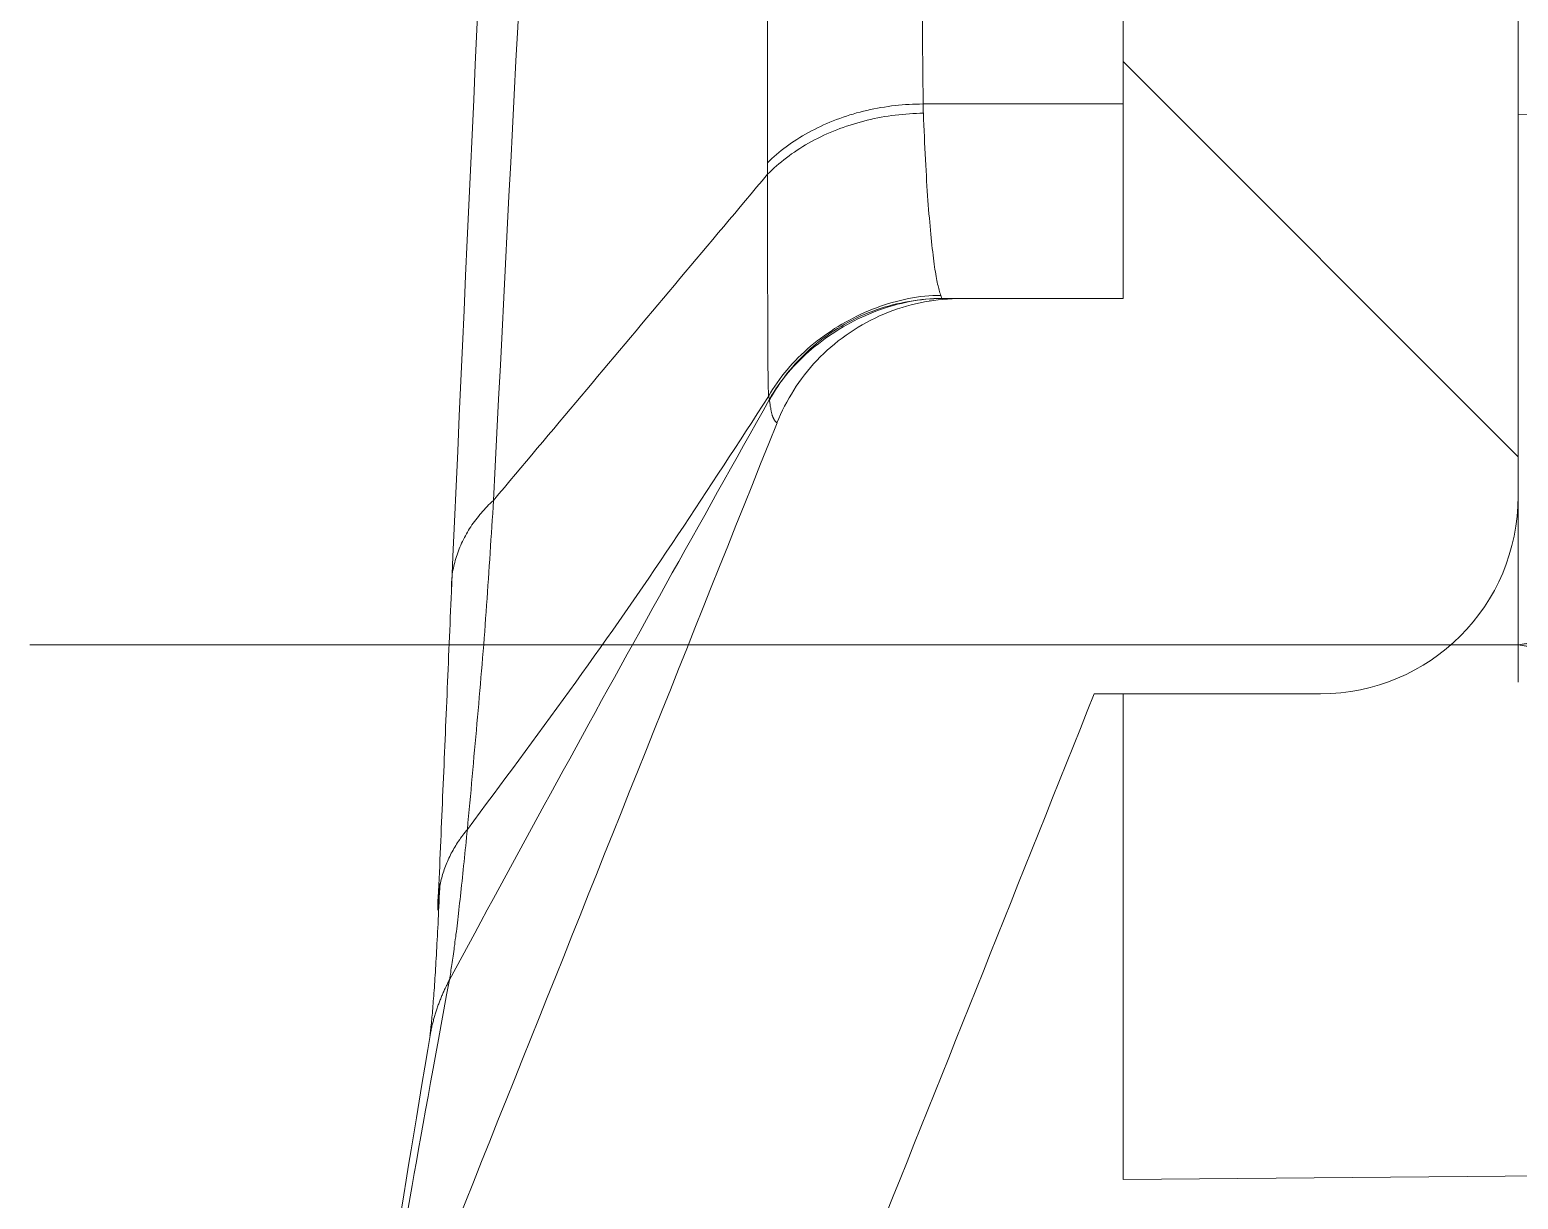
# Model space of a CAD drawing. Header units: inches. Extents: x 0 to 40, y 35.9 to 64.1.
# Drawn here: x 11.9593 to 12.441, y 48.6481 to 49.0265 of the extents above; entities that cross this region are included whole.
import ezdxf

# ---------------------------------------------------------------- set-up
doc = ezdxf.new("R2010")
doc.units = ezdxf.units.IN
doc.header["$MEASUREMENT"] = 0
doc.layers.add('2', color=7, linetype='Continuous')

# ---------------------------------------------------------------- blocks, each defined once
blk = doc.blocks.new('block 897')
at = {"layer": '2', "color": 7, "lineweight": 18, "true_color": 0xffffff}
blk.add_lwpolyline([(12.31312, 48.65446), (12.84487, 48.65911)], dxfattribs=at)
blk = doc.blocks.new('block 898')
at = {"layer": '2', "color": 7, "lineweight": 18, "true_color": 0xffffff}
blk.add_lwpolyline([(12.84487, 48.99567), (12.441, 48.99918)], dxfattribs=at)
blk = doc.blocks.new('block 936')
at = {"layer": '2', "color": 7, "lineweight": 18, "true_color": 0xffffff}
blk.add_lwpolyline([(12.30378, 48.81163), (12.37706, 48.81163)], dxfattribs=at)
blk = doc.blocks.new('block 937')
at = {"layer": '2', "color": 7, "lineweight": 18, "true_color": 0xffffff}
blk.add_lwpolyline([(12.441, 48.87557), (12.441, 49.53413)], dxfattribs=at)
blk = doc.blocks.new('block 939')
at = {"layer": '2', "color": 7, "lineweight": 18, "true_color": 0xffffff}
blk.add_lwpolyline([(12.31312, 49.53413), (12.31312, 48.93951)], dxfattribs=at)
blk = doc.blocks.new('block 940')
at = {"layer": '2', "color": 7, "lineweight": 18, "true_color": 0xffffff}
blk.add_lwpolyline([(12.26078, 48.93951), (12.31312, 48.93951)], dxfattribs=at)
blk = doc.blocks.new('block 965')
at = {"layer": '2', "color": 7, "lineweight": 18, "true_color": 0xffffff}
blk.add_lwpolyline([(12.31312, 48.81163), (12.31312, 48.65446)], dxfattribs=at)
blk = doc.blocks.new('block 974')
at = {"layer": '2', "color": 7, "lineweight": 18, "true_color": 0xffffff}
blk.add_lwpolyline([(12.2484, 49.00252), (12.31312, 49.00252)], dxfattribs=at)
blk = doc.blocks.new('block 980')
at = {"layer": '2', "color": 7, "lineweight": 18, "true_color": 0xffffff}
blk.add_lwpolyline([(12.20112, 48.89927), (12.20105, 48.89934)], dxfattribs=at)
blk = doc.blocks.new('block 1126')
at = {"layer": '2', "color": 7, "lineweight": 18, "true_color": 0xffffff}
blk.add_open_spline([(12.37706, 48.81163), (12.41237, 48.81163), (12.441, 48.84026), (12.441, 48.87557)], degree=3, dxfattribs=at)
blk = doc.blocks.new('block 1438')
at = {"layer": '2', "color": 7, "lineweight": 18, "true_color": 0xffffff}
blk.add_lwpolyline([(12.19162, 48.53123), (12.19386, 48.53685), (12.19612, 48.54246), (12.19836, 48.54804), (12.2006, 48.55366), (12.20284, 48.55928), (12.20508, 48.56489), (12.20733, 48.57047), (12.20957, 48.57609), (12.21181, 48.5817), (12.21405, 48.58732), (12.21631, 48.59293), (12.21855, 48.59852), (12.22079, 48.60413), (12.22303, 48.60975), (12.22527, 48.61536), (12.22752, 48.62098), (12.22976, 48.62656), (12.232, 48.63217), (12.23424, 48.63779), (12.2365, 48.6434), (12.23874, 48.64902), (12.24098, 48.6546), (12.24321, 48.66022), (12.24545, 48.66583), (12.24771, 48.67145), (12.24995, 48.67706), (12.25219, 48.68264), (12.25443, 48.68826), (12.25669, 48.69388), (12.25892, 48.69949), (12.26116, 48.70507), (12.2634, 48.71069), (12.26564, 48.7163), (12.2679, 48.72192), (12.27014, 48.7275), (12.27238, 48.73311), (12.27462, 48.73873), (12.27687, 48.74435), (12.27911, 48.74996), (12.28135, 48.75554), (12.28359, 48.76116), (12.28585, 48.76677), (12.28809, 48.77239), (12.29033, 48.778), (12.29257, 48.78359), (12.29482, 48.7892), (12.29706, 48.79482), (12.2993, 48.80043), (12.30154, 48.80605), (12.30378, 48.81163)], dxfattribs=at)
blk = doc.blocks.new('block 1439')
at = {"layer": '2', "color": 7, "lineweight": 18, "true_color": 0xffffff}
blk.add_lwpolyline([(12.26078, 48.93951), (12.25927, 48.93951), (12.25777, 48.93948), (12.25627, 48.93937), (12.25479, 48.93927), (12.25331, 48.93913), (12.25183, 48.93892), (12.25036, 48.93872), (12.2489, 48.93848), (12.24744, 48.93817), (12.24597, 48.93786), (12.24452, 48.93751), (12.24308, 48.9371), (12.24161, 48.93669), (12.24011, 48.9362), (12.23863, 48.93565), (12.23717, 48.9351), (12.2357, 48.93452), (12.23429, 48.9339), (12.23288, 48.93324), (12.23147, 48.93255), (12.23009, 48.93183), (12.22873, 48.93107), (12.22738, 48.93028), (12.22606, 48.92945), (12.22475, 48.92859), (12.22346, 48.92769), (12.22218, 48.92676), (12.22094, 48.92583), (12.21972, 48.92483), (12.21853, 48.92384), (12.21738, 48.9228), (12.21624, 48.92173), (12.21512, 48.92063), (12.21403, 48.91953), (12.21298, 48.91839), (12.21195, 48.91719), (12.21095, 48.91602), (12.20999, 48.91481), (12.20909, 48.9136), (12.20821, 48.9124), (12.20737, 48.91116), (12.20654, 48.90992), (12.20577, 48.90864), (12.20501, 48.90737), (12.20429, 48.90606), (12.20358, 48.90475), (12.20292, 48.90341), (12.20229, 48.90206), (12.20168, 48.90068), (12.2011, 48.89927)], dxfattribs=at)
blk = doc.blocks.new('block 1440')
at = {"layer": '2', "color": 7, "lineweight": 18, "true_color": 0xffffff}
blk.add_lwpolyline([(12.06834, 48.56727), (12.07099, 48.57392), (12.07365, 48.58057), (12.0763, 48.58722), (12.07895, 48.59383), (12.08162, 48.60048), (12.08428, 48.60713), (12.08693, 48.61374), (12.08958, 48.62039), (12.09223, 48.62704), (12.09489, 48.63369), (12.09756, 48.6403), (12.10021, 48.64695), (12.10286, 48.6536), (12.10551, 48.66025), (12.10817, 48.66687), (12.11082, 48.67351), (12.11347, 48.68016), (12.11614, 48.68681), (12.1188, 48.69343), (12.12145, 48.70008), (12.1241, 48.70673), (12.12675, 48.71337), (12.12941, 48.71999), (12.13208, 48.72664), (12.13473, 48.73329), (12.13738, 48.7399), (12.14003, 48.74655), (12.14269, 48.7532), (12.14534, 48.75985), (12.14799, 48.76646), (12.15066, 48.77311), (12.15332, 48.77976), (12.15597, 48.78641), (12.15862, 48.79303), (12.16127, 48.79967), (12.16393, 48.80632), (12.1666, 48.81297), (12.16925, 48.81959), (12.1719, 48.82624), (12.17455, 48.83288), (12.17721, 48.83953), (12.17986, 48.84615), (12.18251, 48.8528), (12.18518, 48.85945), (12.18783, 48.86606), (12.19049, 48.87271), (12.19314, 48.87936), (12.19579, 48.88601), (12.19845, 48.89266), (12.20112, 48.89927)], dxfattribs=at)
blk = doc.blocks.new('block 1450')
at = {"layer": '2', "color": 7, "lineweight": 18, "true_color": 0xffffff}
blk.add_open_spline([(12.08905, 48.70238), (12.08905, 48.70238), (12.08808, 48.69656), (12.08808, 48.69656), (12.08808, 48.69656), (12.08713, 48.69084), (12.08713, 48.69084), (12.08713, 48.69084), (12.0862, 48.68526), (12.0862, 48.68526), (12.0862, 48.68526), (12.08529, 48.67978), (12.08529, 48.67978), (12.08529, 48.67978), (12.08441, 48.67444), (12.08441, 48.67444), (12.08441, 48.67444), (12.08355, 48.66921), (12.08355, 48.66921), (12.08355, 48.66921), (12.08271, 48.66411), (12.08271, 48.66411), (12.08271, 48.66411), (12.0819, 48.65911), (12.0819, 48.65911), (12.0819, 48.65911), (12.08109, 48.65426), (12.08109, 48.65426), (12.08109, 48.65426), (12.08031, 48.6495), (12.08031, 48.6495), (12.08031, 48.6495), (12.07956, 48.64489), (12.07956, 48.64489), (12.07956, 48.64489), (12.07881, 48.64037), (12.07881, 48.64037), (12.07881, 48.64037), (12.07809, 48.63596), (12.07809, 48.63596), (12.07809, 48.63596), (12.07739, 48.63169), (12.07739, 48.63169), (12.07739, 48.63169), (12.0767, 48.62752), (12.0767, 48.62752), (12.0767, 48.62752), (12.07602, 48.62346), (12.07602, 48.62346), (12.07602, 48.62346), (12.07539, 48.61953), (12.07539, 48.61953), (12.07539, 48.61953), (12.07475, 48.61571), (12.07475, 48.61571), (12.07475, 48.61571), (12.07415, 48.61199), (12.07415, 48.61199), (12.07415, 48.61199), (12.07354, 48.6084), (12.07354, 48.6084), (12.07354, 48.6084), (12.07298, 48.60489), (12.07298, 48.60489), (12.07298, 48.60489), (12.07242, 48.60151), (12.07242, 48.60151), (12.07242, 48.60151), (12.07189, 48.59824), (12.07189, 48.59824), (12.07189, 48.59824), (12.07137, 48.5951), (12.07137, 48.5951), (12.07137, 48.5951), (12.07087, 48.59211), (12.07087, 48.59211), (12.07087, 48.59211), (12.07039, 48.58921), (12.07039, 48.58921), (12.07039, 48.58921), (12.06994, 48.58646), (12.06994, 48.58646), (12.06994, 48.58646), (12.06951, 48.5838), (12.06951, 48.5838), (12.06951, 48.5838), (12.0691, 48.58129), (12.0691, 48.58129), (12.0691, 48.58129), (12.06869, 48.57888), (12.06869, 48.57888), (12.06869, 48.57888), (12.06832, 48.57657), (12.06832, 48.57657), (12.06832, 48.57657), (12.06796, 48.5744), (12.06796, 48.5744), (12.06796, 48.5744), (12.06762, 48.57237), (12.06762, 48.57237), (12.06762, 48.57237), (12.06731, 48.5704), (12.06731, 48.5704), (12.06731, 48.5704), (12.067, 48.56861), (12.067, 48.56861), (12.067, 48.56861), (12.06672, 48.56689), (12.06672, 48.56689), (12.06672, 48.56689), (12.06646, 48.56534), (12.06646, 48.56534), (12.06646, 48.56534), (12.06622, 48.56386), (12.06622, 48.56386), (12.06622, 48.56386), (12.066, 48.56251), (12.066, 48.56251), (12.066, 48.56251), (12.06579, 48.56131), (12.06579, 48.56131), (12.06579, 48.56131), (12.06562, 48.56017), (12.06562, 48.56017), (12.06562, 48.56017), (12.06545, 48.55921), (12.06545, 48.55921), (12.06545, 48.55921), (12.06531, 48.55831), (12.06531, 48.55831), (12.06531, 48.55831), (12.06519, 48.55755), (12.06519, 48.55755), (12.06519, 48.55755), (12.06509, 48.55693), (12.06509, 48.55693), (12.06509, 48.55693), (12.065, 48.55642), (12.065, 48.55642), (12.065, 48.55642), (12.06493, 48.556), (12.06493, 48.556), (12.06493, 48.556), (12.0649, 48.55573), (12.0649, 48.55573), (12.06486, 48.55552), (12.06486, 48.55549), (12.06486, 48.55549)], degree=3, knots=[0, 0, 0, 0, 1, 1, 1, 2, 2, 2, 3, 3, 3, 4, 4, 4, 5, 5, 5, 6, 6, 6, 7, 7, 7, 8, 8, 8, 9, 9, 9, 10, 10, 10, 11, 11, 11, 12, 12, 12, 13, 13, 13, 14, 14, 14, 15, 15, 15, 16, 16, 16, 17, 17, 17, 18, 18, 18, 19, 19, 19, 20, 20, 20, 21, 21, 21, 22, 22, 22, 23, 23, 23, 24, 24, 24, 25, 25, 25, 26, 26, 26, 27, 27, 27, 28, 28, 28, 29, 29, 29, 30, 30, 30, 31, 31, 31, 32, 32, 32, 33, 33, 33, 34, 34, 34, 35, 35, 35, 36, 36, 36, 37, 37, 37, 38, 38, 38, 39, 39, 39, 40, 40, 40, 41, 41, 41, 42, 42, 42, 43, 43, 43, 44, 44, 44, 45, 45, 45, 46, 46, 46, 47, 47, 47, 48, 48, 48, 49, 49, 49, 49], dxfattribs=at)
blk = doc.blocks.new('block 1451')
at = {"layer": '2', "color": 7, "lineweight": 18, "true_color": 0xffffff}
blk.add_open_spline([(12.25076, 48.93879), (12.25059, 48.93896), (12.25057, 48.93896), (12.25057, 48.93896)], degree=3, dxfattribs=at)
blk = doc.blocks.new('block 1457')
at = {"layer": '2', "color": 7, "lineweight": 18, "true_color": 0xffffff}
blk.add_open_spline([(12.25269, 48.93951), (12.25283, 48.93951), (12.25288, 48.93951), (12.25288, 48.93951), (12.253, 48.93951), (12.25305, 48.93951), (12.25305, 48.93951), (12.25319, 48.93951), (12.25322, 48.93951), (12.25322, 48.93951), (12.25336, 48.93951), (12.25341, 48.93951), (12.25341, 48.93951), (12.25353, 48.93951), (12.25358, 48.93951), (12.25358, 48.93951), (12.25372, 48.93951), (12.25376, 48.93951), (12.25376, 48.93951), (12.25389, 48.93951), (12.25393, 48.93951), (12.25393, 48.93951), (12.25407, 48.93951), (12.25412, 48.93951), (12.25412, 48.93951), (12.25424, 48.93951), (12.25429, 48.93951), (12.25429, 48.93951), (12.25443, 48.93951), (12.25446, 48.93951), (12.25446, 48.93951), (12.2546, 48.93951), (12.25465, 48.93951), (12.25465, 48.93951), (12.25477, 48.93951), (12.25482, 48.93951), (12.25482, 48.93951)], degree=3, knots=[0, 0, 0, 0, 1, 1, 1, 2, 2, 2, 3, 3, 3, 4, 4, 4, 5, 5, 5, 6, 6, 6, 7, 7, 7, 8, 8, 8, 9, 9, 9, 10, 10, 10, 11, 11, 11, 12, 12, 12, 12], dxfattribs=at)
blk = doc.blocks.new('block 1458')
at = {"layer": '2', "color": 7, "lineweight": 18, "true_color": 0xffffff}
blk.add_lwpolyline([(12.09203, 48.75024), (12.09196, 48.74872), (12.09189, 48.74721), (12.09182, 48.74569), (12.09175, 48.74424), (12.09168, 48.7428), (12.09161, 48.74135), (12.09154, 48.73997), (12.09148, 48.73856), (12.09141, 48.73721), (12.09134, 48.73587), (12.09129, 48.73456), (12.09122, 48.73329), (12.09115, 48.73201), (12.09108, 48.73077), (12.09101, 48.72953), (12.09094, 48.72833), (12.09087, 48.72715), (12.0908, 48.72602), (12.09073, 48.72488), (12.09068, 48.72378), (12.09061, 48.72268), (12.09055, 48.72161), (12.09048, 48.72057), (12.09041, 48.71954), (12.09036, 48.71854), (12.09029, 48.71758), (12.09022, 48.71661), (12.09015, 48.71568), (12.09008, 48.71479), (12.09003, 48.71389), (12.08996, 48.71303), (12.08989, 48.7122), (12.08984, 48.71138), (12.08977, 48.71058), (12.0897, 48.70983), (12.08963, 48.70907), (12.08958, 48.70834), (12.08951, 48.70766), (12.08944, 48.70697), (12.08939, 48.70631), (12.08932, 48.70566), (12.08927, 48.70507), (12.0892, 48.70449), (12.08913, 48.7039), (12.08908, 48.70335), (12.08901, 48.70283), (12.08896, 48.70235), (12.08889, 48.70187), (12.08884, 48.70142), (12.08877, 48.70097)], dxfattribs=at)
blk = doc.blocks.new('block 1467')
at = {"layer": '2', "color": 7, "lineweight": 18, "true_color": 0xffffff}
blk.add_lwpolyline([(12.24849, 48.99952), (12.24857, 48.99759), (12.24864, 48.9957), (12.24873, 48.99381), (12.24881, 48.99191), (12.2489, 48.99005), (12.24899, 48.98819), (12.24907, 48.98636), (12.24917, 48.98454), (12.24926, 48.98275), (12.24935, 48.98099), (12.24945, 48.9793), (12.24955, 48.97761), (12.24966, 48.97596), (12.24976, 48.97437), (12.24986, 48.97282), (12.24997, 48.97131), (12.25007, 48.96983), (12.25019, 48.96838), (12.25031, 48.96697), (12.25042, 48.96559), (12.25054, 48.96425), (12.25066, 48.96294), (12.25078, 48.96166), (12.2509, 48.96039), (12.251, 48.95918), (12.25114, 48.95801), (12.25124, 48.95687), (12.25138, 48.95574), (12.2515, 48.95467), (12.25162, 48.9536), (12.25174, 48.9526), (12.25186, 48.95164), (12.25198, 48.95071), (12.2521, 48.94981), (12.25222, 48.94895), (12.25236, 48.94816), (12.25248, 48.9474), (12.2526, 48.94668), (12.25272, 48.94602), (12.25286, 48.94537), (12.25298, 48.94482), (12.2531, 48.94423), (12.25324, 48.94371), (12.25336, 48.94323), (12.25348, 48.94275), (12.25362, 48.9423), (12.25374, 48.94185), (12.25386, 48.94144), (12.254, 48.94099), (12.25412, 48.94058)], dxfattribs=at)
blk = doc.blocks.new('block 1475')
at = {"layer": '2', "color": 7, "lineweight": 18, "true_color": 0xffffff}
blk.add_open_spline([(12.25412, 48.94058), (12.25417, 48.94041), (12.25417, 48.94041), (12.25417, 48.94041), (12.25424, 48.94023), (12.25424, 48.94023), (12.25424, 48.94023), (12.25429, 48.94006), (12.25431, 48.94006), (12.25431, 48.94006), (12.25436, 48.93989), (12.25436, 48.93986), (12.25436, 48.93986), (12.25441, 48.93972), (12.25443, 48.93968), (12.25443, 48.93968)], degree=3, knots=[0, 0, 0, 0, 1, 1, 1, 2, 2, 2, 3, 3, 3, 4, 4, 4, 5, 5, 5, 5], dxfattribs=at)
blk = doc.blocks.new('block 1478')
at = {"layer": '2', "color": 7, "lineweight": 18, "true_color": 0xffffff}
blk.add_lwpolyline([(12.24487, 49.4211), (12.24494, 49.4148), (12.24499, 49.40835), (12.24506, 49.40188), (12.24513, 49.3953), (12.24518, 49.38861), (12.24525, 49.38186), (12.24532, 49.37504), (12.24539, 49.36811), (12.24545, 49.36112), (12.24551, 49.35402), (12.24557, 49.34686), (12.24564, 49.33962), (12.24571, 49.33229), (12.24578, 49.32488), (12.24585, 49.31737), (12.24592, 49.30979), (12.24599, 49.30214), (12.24606, 49.29439), (12.24613, 49.28657), (12.24619, 49.27865), (12.24626, 49.27065), (12.24633, 49.26256), (12.2464, 49.25439), (12.24647, 49.24616), (12.24654, 49.23782), (12.24661, 49.22942), (12.24668, 49.22091), (12.24675, 49.21233), (12.24683, 49.20368), (12.2469, 49.19493), (12.24697, 49.18608), (12.24704, 49.17719), (12.24711, 49.1682), (12.24719, 49.1591), (12.24726, 49.14994), (12.24733, 49.1407), (12.24742, 49.13137), (12.24749, 49.12196), (12.24756, 49.11245), (12.24764, 49.10288), (12.24771, 49.09323), (12.24778, 49.08348), (12.24787, 49.07363), (12.24793, 49.06374), (12.24802, 49.05375), (12.24809, 49.04366), (12.24818, 49.03349), (12.24824, 49.02326), (12.24833, 49.01293), (12.2484, 49.00252)], dxfattribs=at)
blk = doc.blocks.new('block 1479')
at = {"layer": '2', "color": 7, "lineweight": 18, "true_color": 0xffffff}
blk.add_lwpolyline([(12.10092, 48.76774), (12.10078, 48.76643), (12.10064, 48.76512), (12.1005, 48.76378), (12.10036, 48.76247), (12.10024, 48.76116), (12.10011, 48.75985), (12.09997, 48.75857), (12.09983, 48.75727), (12.09969, 48.75599), (12.09957, 48.75472), (12.09943, 48.75348), (12.0993, 48.7522), (12.09918, 48.75099), (12.09904, 48.74975), (12.09892, 48.74855), (12.09878, 48.74734), (12.09866, 48.74617), (12.09854, 48.74503), (12.0984, 48.7439), (12.09828, 48.74276), (12.09816, 48.74169), (12.09804, 48.74059), (12.09792, 48.73956), (12.0978, 48.73852), (12.09768, 48.73752), (12.09757, 48.73656), (12.09745, 48.73563), (12.09735, 48.7347), (12.09723, 48.7338), (12.09713, 48.73294), (12.097, 48.73212), (12.0969, 48.73129), (12.0968, 48.7305), (12.09669, 48.7297), (12.09659, 48.72895), (12.09649, 48.72822), (12.09638, 48.7275), (12.09628, 48.72678), (12.0962, 48.72609), (12.09609, 48.72543), (12.09599, 48.72474), (12.0959, 48.72409), (12.0958, 48.72343), (12.0957, 48.72281), (12.09561, 48.72216), (12.09551, 48.72154), (12.09542, 48.72092), (12.09532, 48.7203), (12.09523, 48.71968), (12.09513, 48.71909)], dxfattribs=at)
blk = doc.blocks.new('block 1483')
at = {"layer": '2', "color": 7, "lineweight": 18, "true_color": 0xffffff}
blk.add_lwpolyline([(12.19807, 48.97975), (12.19877, 48.98044), (12.19948, 48.98113), (12.20022, 48.98182), (12.20098, 48.98247), (12.20175, 48.98316), (12.20253, 48.98381), (12.20334, 48.98443), (12.20416, 48.98509), (12.20501, 48.98571), (12.20585, 48.98633), (12.20673, 48.98695), (12.20763, 48.98754), (12.20852, 48.98812), (12.20944, 48.98871), (12.21038, 48.98926), (12.21133, 48.98981), (12.2123, 48.99036), (12.21326, 48.99088), (12.21426, 48.99136), (12.21526, 48.99188), (12.21627, 48.99236), (12.21729, 48.99281), (12.21832, 48.99329), (12.21937, 48.9937), (12.22043, 48.99415), (12.22149, 48.99456), (12.22258, 48.99494), (12.22366, 48.99532), (12.22475, 48.99567), (12.22585, 48.99601), (12.22695, 48.99635), (12.22807, 48.99666), (12.22919, 48.99697), (12.23031, 48.99725), (12.23143, 48.99753), (12.23257, 48.99777), (12.23371, 48.99801), (12.23484, 48.99822), (12.23598, 48.99842), (12.23712, 48.99859), (12.23825, 48.99877), (12.23941, 48.9989), (12.24054, 48.99904), (12.24168, 48.99915), (12.24282, 48.99925), (12.24396, 48.99932), (12.24509, 48.99939), (12.24623, 48.99946), (12.24735, 48.99949), (12.24849, 48.99952)], dxfattribs=at)
blk = doc.blocks.new('block 1484')
at = {"layer": '2', "color": 7, "lineweight": 18, "true_color": 0xffffff}
blk.add_open_spline([(12.2484, 49.00252), (12.2484, 49.00238), (12.24842, 49.00235), (12.24842, 49.00235), (12.24842, 49.00221), (12.24842, 49.00214), (12.24842, 49.00214), (12.24842, 49.00204), (12.24842, 49.00197), (12.24842, 49.00197), (12.24842, 49.00183), (12.24842, 49.0018), (12.24842, 49.0018), (12.24842, 49.00166), (12.24843, 49.00159), (12.24843, 49.00159), (12.24843, 49.00149), (12.24843, 49.00142), (12.24843, 49.00142), (12.24843, 49.00132), (12.24843, 49.00125), (12.24843, 49.00125), (12.24843, 49.00111), (12.24843, 49.00107), (12.24843, 49.00107), (12.24845, 49.00094), (12.24845, 49.0009), (12.24845, 49.0009), (12.24845, 49.00076), (12.24845, 49.0007), (12.24845, 49.0007), (12.24845, 49.00059), (12.24845, 49.00052), (12.24845, 49.00052), (12.24845, 49.00042), (12.24845, 49.00035), (12.24845, 49.00035), (12.24847, 49.00021), (12.24847, 49.00018), (12.24847, 49.00018), (12.24847, 49.00004), (12.24847, 49.00001), (12.24847, 49.00001), (12.24847, 48.99987), (12.24847, 48.9998), (12.24847, 48.9998), (12.24847, 48.9997), (12.24849, 48.99963), (12.24849, 48.99963)], degree=3, knots=[0, 0, 0, 0, 1, 1, 1, 2, 2, 2, 3, 3, 3, 4, 4, 4, 5, 5, 5, 6, 6, 6, 7, 7, 7, 8, 8, 8, 9, 9, 9, 10, 10, 10, 11, 11, 11, 12, 12, 12, 13, 13, 13, 14, 14, 14, 15, 15, 15, 16, 16, 16, 16], dxfattribs=at)
blk = doc.blocks.new('block 1490')
at = {"layer": '2', "color": 7, "lineweight": 18, "true_color": 0xffffff}
blk.add_lwpolyline([(12.19836, 48.90788), (12.19834, 48.90847), (12.19833, 48.90909), (12.19833, 48.90971), (12.19831, 48.91033), (12.19829, 48.91099), (12.19827, 48.91164), (12.19826, 48.91236), (12.19826, 48.91309), (12.19824, 48.91388), (12.19822, 48.91471), (12.19822, 48.9156), (12.1982, 48.91653), (12.1982, 48.9175), (12.19819, 48.91853), (12.19819, 48.9196), (12.19817, 48.9207), (12.19817, 48.92187), (12.19815, 48.92304), (12.19815, 48.92428), (12.19814, 48.92556), (12.19814, 48.92687), (12.19814, 48.92821), (12.19812, 48.92955), (12.19812, 48.93097), (12.19812, 48.93241), (12.19812, 48.9339), (12.1981, 48.93538), (12.1981, 48.93696), (12.1981, 48.93855), (12.1981, 48.94013), (12.19808, 48.94182), (12.19808, 48.94351), (12.19808, 48.94526), (12.19808, 48.94702), (12.19808, 48.94888), (12.19808, 48.95074), (12.19808, 48.95264), (12.19808, 48.9546), (12.19807, 48.95656), (12.19807, 48.95856), (12.19807, 48.96059), (12.19807, 48.96266), (12.19807, 48.96476), (12.19807, 48.96686), (12.19807, 48.969), (12.19807, 48.97114), (12.19807, 48.97327), (12.19807, 48.97541), (12.19807, 48.97758), (12.19807, 48.97975)], dxfattribs=at)
blk = doc.blocks.new('block 1491')
at = {"layer": '2', "color": 7, "lineweight": 18, "true_color": 0xffffff}
blk.add_open_spline([(12.19872, 48.90699), (12.19865, 48.90716), (12.19865, 48.90716), (12.19865, 48.90716), (12.19858, 48.90733), (12.19858, 48.90733), (12.19858, 48.90733), (12.19851, 48.90751), (12.1985, 48.90754), (12.1985, 48.90754), (12.19845, 48.90768), (12.19843, 48.90771), (12.19843, 48.90771), (12.19838, 48.90788), (12.19836, 48.90788), (12.19836, 48.90788)], degree=3, knots=[0, 0, 0, 0, 1, 1, 1, 2, 2, 2, 3, 3, 3, 4, 4, 4, 5, 5, 5, 5], dxfattribs=at)
blk = doc.blocks.new('block 1492')
at = {"layer": '2', "color": 7, "lineweight": 18, "true_color": 0xffffff}
blk.add_open_spline([(12.19867, 48.90671), (12.1987, 48.90689), (12.1987, 48.90689), (12.1987, 48.90689)], degree=3, dxfattribs=at)
blk = doc.blocks.new('block 1494')
at = {"layer": '2', "color": 7, "lineweight": 18, "true_color": 0xffffff}
blk.add_lwpolyline([(12.10936, 48.87419), (12.10924, 48.87209), (12.1091, 48.86999), (12.10896, 48.86785), (12.10882, 48.86575), (12.10868, 48.86362), (12.10855, 48.86151), (12.10841, 48.85938), (12.10827, 48.85728), (12.10813, 48.85514), (12.10799, 48.85304), (12.10786, 48.8509), (12.10772, 48.8488), (12.10756, 48.84667), (12.10743, 48.84456), (12.10727, 48.84243), (12.10713, 48.84029), (12.10698, 48.83819), (12.10682, 48.83605), (12.10667, 48.83395), (12.10651, 48.83182), (12.10634, 48.82968), (12.10619, 48.82755), (12.10601, 48.82544), (12.10584, 48.82331), (12.10567, 48.82117), (12.1055, 48.81904), (12.10532, 48.81693), (12.10514, 48.8148), (12.10496, 48.81266), (12.10477, 48.81053), (12.10458, 48.80839), (12.10439, 48.80625), (12.10421, 48.80412), (12.10402, 48.80198), (12.10383, 48.79985), (12.10364, 48.79771), (12.10345, 48.79557), (12.10324, 48.79344), (12.10305, 48.7913), (12.10286, 48.78917), (12.10267, 48.78703), (12.10247, 48.78486), (12.10228, 48.78272), (12.10209, 48.78059), (12.10188, 48.77845), (12.10169, 48.77632), (12.1015, 48.77418), (12.10129, 48.77201), (12.1011, 48.76987), (12.10092, 48.76774)], dxfattribs=at)
blk = doc.blocks.new('block 1497')
at = {"layer": '2', "color": 7, "lineweight": 18, "true_color": 0xffffff}
blk.add_lwpolyline([(12.25453, 48.93951), (12.25321, 48.93951), (12.25188, 48.93948), (12.25054, 48.93941), (12.24921, 48.9393), (12.24787, 48.93917), (12.24652, 48.93903), (12.24518, 48.93882), (12.24383, 48.93861), (12.24249, 48.93837), (12.24115, 48.9381), (12.23982, 48.93782), (12.23848, 48.93748), (12.23715, 48.93713), (12.23583, 48.93672), (12.2345, 48.93631), (12.23319, 48.93586), (12.23188, 48.93538), (12.23059, 48.93489), (12.22931, 48.93434), (12.22804, 48.93379), (12.22678, 48.93317), (12.22552, 48.93259), (12.22428, 48.93193), (12.22306, 48.93124), (12.22187, 48.93055), (12.22068, 48.92983), (12.21951, 48.92907), (12.21836, 48.92831), (12.21722, 48.92752), (12.2161, 48.92669), (12.21502, 48.92587), (12.21393, 48.92501), (12.21288, 48.92411), (12.21185, 48.92322), (12.21085, 48.92229), (12.20987, 48.92135), (12.2089, 48.92039), (12.20795, 48.91939), (12.20704, 48.91843), (12.20616, 48.91739), (12.20528, 48.91639), (12.20446, 48.91536), (12.20363, 48.91429), (12.20286, 48.91326), (12.20208, 48.91219), (12.20136, 48.91109), (12.20063, 48.91002), (12.19996, 48.90892), (12.19929, 48.90782), (12.19867, 48.90671)], dxfattribs=at)
blk = doc.blocks.new('block 1507')
at = {"layer": '2', "color": 7, "lineweight": 18, "true_color": 0xffffff}
blk.add_lwpolyline([(12.10936, 48.87419), (12.11113, 48.87633), (12.1129, 48.87843), (12.11468, 48.88053), (12.11645, 48.88267), (12.11823, 48.88477), (12.12, 48.88687), (12.12178, 48.88897), (12.12355, 48.89111), (12.12532, 48.89321), (12.1271, 48.89531), (12.12887, 48.89741), (12.13065, 48.89955), (12.13242, 48.90165), (12.13419, 48.90375), (12.13597, 48.90589), (12.13774, 48.90799), (12.13952, 48.91009), (12.14129, 48.91219), (12.14307, 48.91433), (12.14484, 48.91643), (12.14661, 48.91853), (12.14839, 48.92063), (12.15016, 48.92277), (12.15194, 48.92487), (12.15371, 48.92697), (12.15549, 48.92911), (12.15726, 48.93121), (12.15903, 48.93331), (12.16081, 48.93541), (12.16258, 48.93755), (12.16436, 48.93965), (12.16613, 48.94175), (12.1679, 48.94385), (12.16968, 48.94599), (12.17145, 48.94809), (12.17323, 48.95019), (12.175, 48.95233), (12.17678, 48.95443), (12.17855, 48.95653), (12.18032, 48.95863), (12.1821, 48.96077), (12.18387, 48.96287), (12.18565, 48.96497), (12.18742, 48.96707), (12.1892, 48.96921), (12.19097, 48.97131), (12.19274, 48.97341), (12.19452, 48.97555), (12.19629, 48.97765), (12.19807, 48.97975)], dxfattribs=at)
blk = doc.blocks.new('block 1515')
at = {"layer": '2', "color": 7, "lineweight": 18, "true_color": 0xffffff}
blk.add_open_spline([(12.20093, 48.89944), (12.20077, 48.89962), (12.20074, 48.89965), (12.20074, 48.89965), (12.2006, 48.89979), (12.20056, 48.89986), (12.20056, 48.89986), (12.20044, 48.9), (12.20039, 48.90006), (12.20039, 48.90006), (12.20031, 48.9002), (12.20025, 48.90027), (12.20025, 48.90027), (12.20017, 48.90041), (12.20012, 48.90051), (12.20012, 48.90051), (12.20006, 48.90058), (12.20001, 48.90068), (12.20001, 48.90068), (12.19996, 48.90079), (12.19991, 48.90089), (12.19991, 48.90089), (12.19986, 48.90099), (12.19981, 48.90113), (12.19981, 48.90113), (12.19975, 48.90127), (12.1997, 48.90141), (12.1997, 48.90141), (12.19965, 48.90158), (12.19958, 48.90172), (12.19958, 48.90172), (12.19958, 48.90172), (12.19953, 48.90189), (12.19953, 48.90189), (12.19953, 48.90189), (12.19948, 48.9021), (12.19948, 48.9021), (12.19948, 48.9021), (12.19943, 48.9023), (12.19943, 48.9023), (12.19943, 48.9023), (12.19938, 48.90251), (12.19938, 48.90251), (12.19938, 48.90251), (12.19932, 48.90275), (12.19932, 48.90275), (12.19932, 48.90275), (12.19927, 48.90299), (12.19927, 48.90299), (12.19927, 48.90299), (12.19922, 48.90327), (12.19922, 48.90327), (12.19922, 48.90327), (12.19917, 48.90354), (12.19917, 48.90354), (12.19917, 48.90354), (12.19912, 48.90382), (12.19912, 48.90382), (12.19912, 48.90382), (12.19907, 48.90413), (12.19907, 48.90413), (12.19907, 48.90413), (12.19901, 48.90444), (12.19901, 48.90444), (12.19901, 48.90444), (12.19896, 48.90475), (12.19896, 48.90475), (12.19896, 48.90475), (12.19891, 48.90506), (12.19891, 48.90506), (12.19891, 48.90506), (12.19886, 48.90537), (12.19886, 48.90537), (12.19886, 48.90537), (12.19881, 48.90571), (12.19881, 48.90571), (12.19881, 48.90571), (12.19876, 48.90602), (12.19876, 48.90602), (12.19876, 48.90602), (12.1987, 48.90637), (12.1987, 48.90637), (12.1987, 48.90637), (12.19867, 48.90671), (12.19867, 48.90671)], degree=3, knots=[0, 0, 0, 0, 1, 1, 1, 2, 2, 2, 3, 3, 3, 4, 4, 4, 5, 5, 5, 6, 6, 6, 7, 7, 7, 8, 8, 8, 9, 9, 9, 10, 10, 10, 11, 11, 11, 12, 12, 12, 13, 13, 13, 14, 14, 14, 15, 15, 15, 16, 16, 16, 17, 17, 17, 18, 18, 18, 19, 19, 19, 20, 20, 20, 21, 21, 21, 22, 22, 22, 23, 23, 23, 24, 24, 24, 25, 25, 25, 26, 26, 26, 27, 27, 27, 28, 28, 28, 28], dxfattribs=at)
blk = doc.blocks.new('block 1516')
at = {"layer": '2', "color": 7, "lineweight": 18, "true_color": 0xffffff}
blk.add_lwpolyline([(12.09511, 48.71909), (12.09421, 48.71424), (12.09332, 48.70938), (12.09244, 48.70459), (12.09156, 48.6998), (12.09068, 48.69508), (12.08984, 48.69043), (12.089, 48.68581), (12.08817, 48.68134), (12.08738, 48.67693), (12.0866, 48.67262), (12.08584, 48.66842), (12.0851, 48.66432), (12.0844, 48.66032), (12.08371, 48.65639), (12.08302, 48.65257), (12.08236, 48.64881), (12.08173, 48.6452), (12.08111, 48.64161), (12.08049, 48.63813), (12.0799, 48.63476), (12.07931, 48.63142), (12.07875, 48.62821), (12.07821, 48.62504), (12.07768, 48.62198), (12.07714, 48.61898), (12.07664, 48.61605), (12.07616, 48.61323), (12.07568, 48.61047), (12.07521, 48.60778), (12.07477, 48.6052), (12.07434, 48.60268), (12.07392, 48.60024), (12.07353, 48.59789), (12.07313, 48.59562), (12.07275, 48.59345), (12.07241, 48.59135), (12.07206, 48.58935), (12.07174, 48.58746), (12.07143, 48.58563), (12.07115, 48.58394), (12.07087, 48.58232), (12.07062, 48.58081), (12.07037, 48.57939), (12.07015, 48.57812), (12.06996, 48.57691), (12.06977, 48.57581), (12.0696, 48.57481), (12.06944, 48.57392), (12.06931, 48.57309), (12.06919, 48.57233)], dxfattribs=at)
blk = doc.blocks.new('block 1520')
at = {"layer": '2', "color": 7, "lineweight": 18, "true_color": 0xffffff}
blk.add_lwpolyline([(12.09575, 48.8447), (12.09625, 48.85607), (12.09676, 48.86744), (12.09726, 48.87881), (12.09778, 48.89018), (12.09828, 48.90155), (12.0988, 48.91291), (12.09931, 48.92428), (12.09983, 48.93565), (12.10033, 48.94702), (12.10085, 48.95839), (12.10138, 48.96976), (12.1019, 48.98113), (12.10241, 48.9925), (12.10295, 49.00387), (12.10346, 49.01523), (12.104, 49.0266), (12.10453, 49.03797), (12.10508, 49.04934), (12.10562, 49.06071), (12.10617, 49.07208), (12.10672, 49.08345), (12.10727, 49.09482), (12.10784, 49.10615), (12.10839, 49.11752), (12.10896, 49.12889), (12.10955, 49.14026), (12.11011, 49.15159), (12.1107, 49.16296), (12.1113, 49.17433), (12.11189, 49.1857), (12.11249, 49.19703), (12.11309, 49.2084), (12.11371, 49.21973), (12.11432, 49.2311), (12.11494, 49.24247), (12.11556, 49.25381), (12.11618, 49.26518), (12.11681, 49.27651), (12.11743, 49.28788), (12.11807, 49.29921), (12.11871, 49.31058), (12.11935, 49.32192), (12.11998, 49.33329), (12.12062, 49.34462), (12.12126, 49.35599), (12.12191, 49.36732), (12.12255, 49.37869), (12.12319, 49.39003), (12.12384, 49.40139), (12.1245, 49.41273)], dxfattribs=at)
blk = doc.blocks.new('block 1522')
at = {"layer": '2', "color": 7, "lineweight": 18, "true_color": 0xffffff}
blk.add_lwpolyline([(12.09513, 48.71909), (12.09496, 48.71875), (12.0948, 48.71844), (12.09463, 48.71813), (12.09447, 48.71782), (12.09432, 48.71751), (12.09416, 48.7172), (12.09401, 48.71689), (12.09385, 48.71654), (12.0937, 48.71623), (12.09354, 48.71592), (12.09339, 48.71558), (12.09325, 48.71527), (12.09309, 48.71496), (12.09296, 48.71461), (12.09282, 48.71427), (12.09268, 48.71396), (12.09254, 48.71365), (12.09241, 48.71331), (12.09227, 48.71296), (12.09215, 48.71265), (12.09201, 48.71231), (12.09187, 48.712), (12.09175, 48.71165), (12.09163, 48.71131), (12.09151, 48.71096), (12.09139, 48.71065), (12.09127, 48.71031), (12.09115, 48.70996), (12.09104, 48.70962), (12.09092, 48.70927), (12.0908, 48.70896), (12.0907, 48.70862), (12.0906, 48.70828), (12.09049, 48.70793), (12.09039, 48.70759), (12.09029, 48.70724), (12.09018, 48.7069), (12.09008, 48.70655), (12.08999, 48.70621), (12.08991, 48.70586), (12.0898, 48.70552), (12.08972, 48.70518), (12.08963, 48.70483), (12.08955, 48.70449), (12.08946, 48.70414), (12.08937, 48.7038), (12.08931, 48.70345), (12.08922, 48.70307), (12.08915, 48.70273), (12.08908, 48.70238)], dxfattribs=at)
blk = doc.blocks.new('block 1525')
at = {"layer": '2', "color": 7, "lineweight": 18, "true_color": 0xffffff}
blk.add_lwpolyline([(12.09134, 48.74162), (12.09134, 48.74218), (12.09132, 48.74273), (12.09132, 48.74328), (12.09134, 48.74383), (12.09137, 48.74438), (12.09139, 48.74493), (12.09144, 48.74548), (12.09149, 48.74603), (12.09154, 48.74659), (12.09161, 48.74714), (12.09168, 48.74769), (12.09177, 48.74824), (12.09185, 48.74879), (12.09196, 48.74934), (12.09208, 48.74989), (12.09218, 48.75044), (12.09232, 48.75099), (12.09246, 48.75155), (12.0926, 48.75206), (12.09275, 48.75261), (12.09291, 48.75317), (12.09308, 48.75368), (12.09325, 48.75423), (12.09344, 48.75478), (12.09363, 48.7553), (12.09382, 48.75582), (12.09402, 48.75637), (12.09425, 48.75689), (12.09447, 48.7574), (12.0947, 48.75795), (12.09494, 48.75847), (12.0952, 48.75899), (12.09545, 48.7595), (12.09571, 48.76002), (12.09597, 48.7605), (12.09626, 48.76102), (12.09654, 48.76154), (12.09683, 48.76202), (12.09714, 48.76254), (12.09744, 48.76302), (12.09776, 48.7635), (12.09807, 48.76398), (12.09842, 48.76447), (12.09874, 48.76495), (12.09909, 48.76543), (12.09943, 48.76591), (12.0998, 48.76636), (12.10016, 48.76684), (12.10054, 48.76729), (12.10092, 48.76774)], dxfattribs=at)
blk = doc.blocks.new('block 1540')
at = {"layer": '2', "color": 7, "lineweight": 18, "true_color": 0xffffff}
blk.add_lwpolyline([(12.09134, 48.74162), (12.09142, 48.74369), (12.09151, 48.74569), (12.0916, 48.74776), (12.0917, 48.74975), (12.09177, 48.75182), (12.09187, 48.75382), (12.09196, 48.75589), (12.09204, 48.75792), (12.09213, 48.75995), (12.09222, 48.76198), (12.0923, 48.76402), (12.09239, 48.76605), (12.09247, 48.76808), (12.09256, 48.77015), (12.09265, 48.77218), (12.09273, 48.77421), (12.09282, 48.77628), (12.09291, 48.77831), (12.09299, 48.78035), (12.09308, 48.78241), (12.09316, 48.78445), (12.09325, 48.78651), (12.09335, 48.78858), (12.09344, 48.79061), (12.09353, 48.79268), (12.09361, 48.79475), (12.0937, 48.79681), (12.09378, 48.79888), (12.09387, 48.80095), (12.09396, 48.80302), (12.09406, 48.80508), (12.09415, 48.80715), (12.09423, 48.80925), (12.09432, 48.81132), (12.0944, 48.81339), (12.09449, 48.81549), (12.09459, 48.81755), (12.09468, 48.81966), (12.09477, 48.82172), (12.09485, 48.82382), (12.09494, 48.82589), (12.09502, 48.82799), (12.09513, 48.83006), (12.09521, 48.83216), (12.0953, 48.83426), (12.09539, 48.83633), (12.09547, 48.83843), (12.09558, 48.84053), (12.09566, 48.8426), (12.09575, 48.8447)], dxfattribs=at)
blk = doc.blocks.new('block 1541')
at = {"layer": '2', "color": 7, "lineweight": 18, "true_color": 0xffffff}
blk.add_open_spline([(12.25453, 48.93951), (12.25467, 48.93951), (12.25481, 48.93951), (12.25481, 48.93951), (12.25493, 48.93951), (12.25507, 48.93951), (12.25507, 48.93951), (12.2552, 48.93951), (12.25534, 48.93951), (12.25534, 48.93951), (12.25546, 48.93951), (12.25558, 48.93951), (12.25558, 48.93951), (12.25572, 48.93951), (12.25584, 48.93951), (12.25584, 48.93951), (12.25596, 48.93951), (12.25608, 48.93951), (12.25608, 48.93951), (12.2562, 48.93951), (12.25632, 48.93951), (12.25632, 48.93951), (12.25644, 48.93951), (12.25655, 48.93951), (12.25655, 48.93951), (12.25667, 48.93951), (12.25679, 48.93951), (12.25679, 48.93951), (12.25689, 48.93951), (12.257, 48.93951), (12.257, 48.93951), (12.25712, 48.93951), (12.25722, 48.93951), (12.25722, 48.93951), (12.25732, 48.93951), (12.25743, 48.93951), (12.25743, 48.93951), (12.25753, 48.93951), (12.25762, 48.93951), (12.25762, 48.93951), (12.25772, 48.93951), (12.25782, 48.93951), (12.25782, 48.93951), (12.25791, 48.93951), (12.25801, 48.93951), (12.25801, 48.93951), (12.2581, 48.93951), (12.25818, 48.93951), (12.25818, 48.93951), (12.25827, 48.93951), (12.25837, 48.93951), (12.25837, 48.93951), (12.25853, 48.93951), (12.25861, 48.93951), (12.25861, 48.93951), (12.25879, 48.93951), (12.25886, 48.93951), (12.25886, 48.93951), (12.25901, 48.93951), (12.25908, 48.93951), (12.25908, 48.93951), (12.25922, 48.93951), (12.25929, 48.93951), (12.25929, 48.93951), (12.25942, 48.93951), (12.25949, 48.93951), (12.25949, 48.93951)], degree=3, knots=[0, 0, 0, 0, 1, 1, 1, 2, 2, 2, 3, 3, 3, 4, 4, 4, 5, 5, 5, 6, 6, 6, 7, 7, 7, 8, 8, 8, 9, 9, 9, 10, 10, 10, 11, 11, 11, 12, 12, 12, 13, 13, 13, 14, 14, 14, 15, 15, 15, 16, 16, 16, 17, 17, 17, 18, 18, 18, 19, 19, 19, 20, 20, 20, 21, 21, 21, 22, 22, 22, 22], dxfattribs=at)
blk = doc.blocks.new('block 1554')
at = {"layer": '2', "color": 7, "lineweight": 18, "true_color": 0xffffff}
blk.add_lwpolyline([(12.10936, 48.87419), (12.10882, 48.87371), (12.1083, 48.87323), (12.10779, 48.87274), (12.10729, 48.87223), (12.10679, 48.87171), (12.10631, 48.87119), (12.10584, 48.87068), (12.10538, 48.87013), (12.10491, 48.86961), (12.10446, 48.86906), (12.10403, 48.86851), (12.10362, 48.86796), (12.10319, 48.8674), (12.10279, 48.86682), (12.1024, 48.86627), (12.10202, 48.86568), (12.10164, 48.8651), (12.10128, 48.86455), (12.10093, 48.86396), (12.10059, 48.86337), (12.10026, 48.86275), (12.09993, 48.86217), (12.09962, 48.86158), (12.09933, 48.86096), (12.09904, 48.86034), (12.09876, 48.85976), (12.0985, 48.85914), (12.09826, 48.85852), (12.09802, 48.8579), (12.09778, 48.85728), (12.09757, 48.85666), (12.09737, 48.85604), (12.09718, 48.85542), (12.09699, 48.8548), (12.09682, 48.85418), (12.09666, 48.85352), (12.09651, 48.8529), (12.09638, 48.85228), (12.09625, 48.85166), (12.09614, 48.85101), (12.09604, 48.85039), (12.09597, 48.84973), (12.09589, 48.84911), (12.09583, 48.84849), (12.09578, 48.84784), (12.09575, 48.84722), (12.09573, 48.8466), (12.09573, 48.84594), (12.09573, 48.84532), (12.09575, 48.8447)], dxfattribs=at)
blk = doc.blocks.new('block 1557')
at = {"layer": '2', "color": 7, "lineweight": 18, "true_color": 0xffffff}
blk.add_lwpolyline([(12.25446, 48.93958), (12.25317, 48.93958), (12.25186, 48.93951), (12.25057, 48.93944), (12.24926, 48.93934), (12.24795, 48.9392), (12.24664, 48.93903), (12.24533, 48.93882), (12.24402, 48.93858), (12.24272, 48.9383), (12.24141, 48.93799), (12.24011, 48.93768), (12.23881, 48.93734), (12.23751, 48.93696), (12.23622, 48.93655), (12.23493, 48.9361), (12.23364, 48.93565), (12.23236, 48.93514), (12.23109, 48.93462), (12.22983, 48.9341), (12.22859, 48.93352), (12.22733, 48.93293), (12.22611, 48.93231), (12.22489, 48.93169), (12.22368, 48.93104), (12.22248, 48.93035), (12.22129, 48.92962), (12.22013, 48.9289), (12.21896, 48.92814), (12.21782, 48.92738), (12.2167, 48.92659), (12.2156, 48.92576), (12.2145, 48.92494), (12.21343, 48.92408), (12.21238, 48.92322), (12.21135, 48.92232), (12.21033, 48.92139), (12.20935, 48.92049), (12.20837, 48.91953), (12.20742, 48.91856), (12.20651, 48.9176), (12.20561, 48.9166), (12.20473, 48.9156), (12.20389, 48.91457), (12.20306, 48.91353), (12.20227, 48.91247), (12.20149, 48.9114), (12.20075, 48.91033), (12.20005, 48.90923), (12.19938, 48.90813), (12.19872, 48.90699)], dxfattribs=at)
blk = doc.blocks.new('block 1559')
at = {"layer": '2', "color": 7, "lineweight": 18, "true_color": 0xffffff}
blk.add_lwpolyline([(12.19836, 48.90788), (12.19901, 48.90899), (12.19969, 48.91012), (12.20039, 48.91119), (12.20113, 48.91229), (12.20191, 48.91336), (12.2027, 48.91443), (12.20351, 48.91546), (12.20437, 48.91646), (12.20523, 48.9175), (12.20615, 48.9185), (12.20706, 48.91946), (12.20801, 48.92042), (12.20897, 48.92135), (12.20997, 48.92229), (12.21099, 48.92322), (12.212, 48.92411), (12.21307, 48.92497), (12.21414, 48.92583), (12.21522, 48.92666), (12.21633, 48.92749), (12.21746, 48.92828), (12.2186, 48.92904), (12.21975, 48.9298), (12.22093, 48.93055), (12.22211, 48.93124), (12.2233, 48.93193), (12.22453, 48.93259), (12.22575, 48.93324), (12.22697, 48.93386), (12.22821, 48.93445), (12.22947, 48.93503), (12.23073, 48.93555), (12.232, 48.93607), (12.23328, 48.93658), (12.23457, 48.93703), (12.23586, 48.93748), (12.23715, 48.93789), (12.23844, 48.93827), (12.23975, 48.93861), (12.24106, 48.93896), (12.24237, 48.93927), (12.24368, 48.93955), (12.24499, 48.93979), (12.2463, 48.93999), (12.24761, 48.94017), (12.24892, 48.9403), (12.25023, 48.94044), (12.25152, 48.94051), (12.25283, 48.94058), (12.25412, 48.94058)], dxfattribs=at)
blk = doc.blocks.new('block 1560')
at = {"layer": '2', "color": 7, "lineweight": 18, "true_color": 0xffffff}
blk.add_lwpolyline([(12.2484, 49.00252), (12.24728, 49.00249), (12.24616, 49.00249), (12.24502, 49.00242), (12.24389, 49.00238), (12.24275, 49.00231), (12.24161, 49.00221), (12.24048, 49.00211), (12.23934, 49.002), (12.2382, 49.00187), (12.23705, 49.00169), (12.23591, 49.00152), (12.23477, 49.00135), (12.23364, 49.00114), (12.2325, 49.0009), (12.23138, 49.0007), (12.23024, 49.00042), (12.22912, 49.00018), (12.228, 48.99987), (12.2269, 48.99959), (12.2258, 48.99925), (12.2247, 48.99894), (12.22361, 48.99859), (12.22253, 48.99822), (12.22144, 48.99784), (12.22037, 48.99746), (12.21932, 48.99704), (12.21827, 48.99663), (12.21724, 48.99618), (12.21622, 48.99573), (12.21521, 48.99525), (12.21421, 48.99477), (12.21321, 48.99429), (12.21224, 48.99377), (12.21128, 48.99325), (12.21033, 48.99274), (12.2094, 48.99219), (12.20849, 48.99163), (12.20758, 48.99105), (12.2067, 48.9905), (12.20582, 48.98988), (12.20496, 48.98929), (12.20411, 48.98867), (12.2033, 48.98805), (12.20249, 48.98743), (12.2017, 48.98678), (12.20093, 48.98616), (12.20019, 48.9855), (12.19944, 48.98481), (12.19872, 48.98416), (12.19803, 48.98347)], dxfattribs=at)
blk = doc.blocks.new('block 1561')
at = {"layer": '2', "color": 7, "lineweight": 18, "true_color": 0xffffff}
blk.add_lwpolyline([(12.19803, 48.98347), (12.19803, 48.99222), (12.19803, 49.00097), (12.19805, 49.00972), (12.19805, 49.01847), (12.19805, 49.02726), (12.19805, 49.03601), (12.19807, 49.04476), (12.19807, 49.05351), (12.19807, 49.06226), (12.19807, 49.07101), (12.19808, 49.07976), (12.19808, 49.08851), (12.19808, 49.09726), (12.19808, 49.10601), (12.1981, 49.11476), (12.1981, 49.12351), (12.1981, 49.13226), (12.1981, 49.14101), (12.19812, 49.1498), (12.19812, 49.15855), (12.19812, 49.1673), (12.19812, 49.17605), (12.19814, 49.1848), (12.19814, 49.19355), (12.19814, 49.2023), (12.19815, 49.21105), (12.19815, 49.2198), (12.19815, 49.22855), (12.19815, 49.2373), (12.19817, 49.24606), (12.19817, 49.25481), (12.19817, 49.26356), (12.19817, 49.27231), (12.19819, 49.28106), (12.19819, 49.28981), (12.19819, 49.29856), (12.19819, 49.30734), (12.1982, 49.31609), (12.1982, 49.32484), (12.1982, 49.3336), (12.19822, 49.34235), (12.19822, 49.3511), (12.19822, 49.35985), (12.19822, 49.3686), (12.19824, 49.37735), (12.19824, 49.3861), (12.19824, 49.39485), (12.19824, 49.4036), (12.19826, 49.41235), (12.19826, 49.4211)], dxfattribs=at)
blk = doc.blocks.new('block 1566')
at = {"layer": '2', "color": 7, "lineweight": 18, "true_color": 0xffffff}
blk.add_open_spline([(12.19807, 48.97975), (12.19807, 48.97989), (12.19807, 48.97996), (12.19807, 48.97996), (12.19807, 48.98013), (12.19807, 48.9802), (12.19807, 48.9802), (12.19807, 48.98034), (12.19807, 48.98044), (12.19807, 48.98044), (12.19807, 48.98058), (12.19807, 48.98065), (12.19807, 48.98065), (12.19805, 48.98078), (12.19805, 48.98085), (12.19805, 48.98085), (12.19805, 48.98102), (12.19805, 48.98109), (12.19805, 48.98109), (12.19805, 48.98123), (12.19805, 48.98133), (12.19805, 48.98133), (12.19805, 48.98147), (12.19805, 48.98154), (12.19805, 48.98154), (12.19805, 48.98168), (12.19805, 48.98175), (12.19805, 48.98175), (12.19805, 48.98192), (12.19805, 48.98199), (12.19805, 48.98199), (12.19805, 48.98213), (12.19805, 48.98223), (12.19805, 48.98223), (12.19805, 48.98237), (12.19803, 48.98244), (12.19803, 48.98244), (12.19803, 48.98257), (12.19803, 48.98264), (12.19803, 48.98264), (12.19803, 48.98282), (12.19803, 48.98288), (12.19803, 48.98288), (12.19803, 48.98302), (12.19803, 48.98313), (12.19803, 48.98313), (12.19803, 48.98326), (12.19803, 48.98333), (12.19803, 48.98333)], degree=3, knots=[0, 0, 0, 0, 1, 1, 1, 2, 2, 2, 3, 3, 3, 4, 4, 4, 5, 5, 5, 6, 6, 6, 7, 7, 7, 8, 8, 8, 9, 9, 9, 10, 10, 10, 11, 11, 11, 12, 12, 12, 13, 13, 13, 14, 14, 14, 15, 15, 15, 16, 16, 16, 16], dxfattribs=at)
blk = doc.blocks.new('block 1576')
at = {"layer": '2', "color": 7, "lineweight": 18, "true_color": 0xffffff}
blk.add_lwpolyline([(12.19872, 48.90699), (12.19662, 48.90323), (12.19452, 48.89948), (12.19242, 48.89576), (12.19032, 48.892), (12.18821, 48.88825), (12.18611, 48.88449), (12.18401, 48.88074), (12.18191, 48.87698), (12.17981, 48.87323), (12.17771, 48.86947), (12.17562, 48.86572), (12.17352, 48.862), (12.17142, 48.85824), (12.16933, 48.85449), (12.16723, 48.85073), (12.16515, 48.84698), (12.16306, 48.84322), (12.16098, 48.83947), (12.15888, 48.83571), (12.15681, 48.83195), (12.15473, 48.8282), (12.15264, 48.82444), (12.15056, 48.82069), (12.14849, 48.81693), (12.14641, 48.81318), (12.14434, 48.80942), (12.14227, 48.80563), (12.14021, 48.80188), (12.13814, 48.79812), (12.13607, 48.79437), (12.13402, 48.79061), (12.13196, 48.78686), (12.12991, 48.78307), (12.12786, 48.77931), (12.12579, 48.77556), (12.12374, 48.7718), (12.12169, 48.76801), (12.11964, 48.76426), (12.11759, 48.7605), (12.11554, 48.75675), (12.11351, 48.75296), (12.11146, 48.7492), (12.10941, 48.74545), (12.10736, 48.74169), (12.10532, 48.7379), (12.10328, 48.73415), (12.10124, 48.73039), (12.09919, 48.7266), (12.09714, 48.72285), (12.09511, 48.71909)], dxfattribs=at)
blk = doc.blocks.new('block 1577')
at = {"layer": '2', "color": 7, "lineweight": 18, "true_color": 0xffffff}
blk.add_lwpolyline([(12.10092, 48.76774), (12.103, 48.77056), (12.10507, 48.77335), (12.10715, 48.77614), (12.10924, 48.77897), (12.11132, 48.78176), (12.11339, 48.78455), (12.11547, 48.78738), (12.11754, 48.79017), (12.1196, 48.79299), (12.12167, 48.79578), (12.12372, 48.79857), (12.12579, 48.8014), (12.12784, 48.80419), (12.12987, 48.80701), (12.13192, 48.8098), (12.13395, 48.81259), (12.13597, 48.81542), (12.13798, 48.81821), (12.14, 48.821), (12.142, 48.82382), (12.144, 48.82661), (12.14598, 48.82941), (12.14796, 48.83223), (12.14992, 48.83502), (12.15189, 48.83785), (12.15383, 48.84064), (12.15576, 48.84343), (12.15769, 48.84625), (12.1596, 48.84904), (12.16151, 48.85183), (12.16341, 48.85466), (12.1653, 48.85745), (12.16718, 48.86024), (12.16906, 48.86306), (12.17092, 48.86585), (12.17278, 48.86865), (12.17462, 48.87147), (12.17648, 48.87426), (12.17833, 48.87705), (12.18015, 48.87988), (12.182, 48.88267), (12.18382, 48.88546), (12.18565, 48.88828), (12.18747, 48.89107), (12.18928, 48.89386), (12.19111, 48.89669), (12.19292, 48.89948), (12.19474, 48.90227), (12.19655, 48.90509), (12.19836, 48.90788)], dxfattribs=at)
blk = doc.blocks.new('block 1579')
at = {"layer": '2', "color": 7, "lineweight": 18, "true_color": 0xffffff}
blk.add_lwpolyline([(12.14076, 49.4211), (12.14005, 49.41018), (12.13935, 49.39926), (12.13864, 49.3883), (12.13792, 49.37738), (12.13721, 49.36643), (12.1365, 49.35551), (12.13581, 49.34458), (12.13511, 49.33363), (12.1344, 49.32271), (12.13371, 49.31175), (12.13301, 49.30083), (12.13232, 49.28988), (12.13163, 49.27896), (12.13096, 49.26803), (12.13027, 49.25708), (12.1296, 49.24612), (12.12892, 49.2352), (12.12827, 49.22428), (12.12761, 49.21333), (12.12696, 49.20241), (12.12631, 49.19145), (12.12567, 49.18053), (12.12503, 49.16957), (12.12439, 49.15865), (12.12377, 49.1477), (12.12315, 49.13678), (12.12255, 49.12582), (12.12193, 49.1149), (12.12133, 49.10395), (12.12072, 49.09302), (12.12014, 49.08207), (12.11955, 49.07115), (12.11895, 49.06019), (12.11838, 49.04927), (12.1178, 49.03832), (12.11721, 49.02736), (12.11664, 49.01644), (12.11607, 49.00548), (12.11551, 48.99456), (12.11494, 48.98361), (12.11437, 48.97269), (12.11382, 48.96173), (12.11325, 48.95081), (12.1127, 48.93986), (12.11213, 48.9289), (12.11158, 48.91798), (12.11103, 48.90702), (12.11048, 48.8961), (12.10992, 48.88515), (12.10936, 48.87419)], dxfattribs=at)
blk = doc.blocks.new('block 1898')
at = {"layer": '2', "lineweight": 0}
blk.add_lwpolyline([(12.441, 48.88832), (12.31312, 49.01623)], dxfattribs=at)
blk = doc.blocks.new('block 3482')
at = {"color": 5, "lineweight": 18, "true_color": 0x0000ff}
blk.add_lwpolyline([(12.441, 48.9475), (12.441, 48.81535)], dxfattribs=at)
blk = doc.blocks.new('block 3484')
at = {"color": 5, "lineweight": 18, "true_color": 0x0000ff}
blk.add_lwpolyline([(12.441, 48.82744), (11.95929, 48.82744)], dxfattribs=at)
blk = doc.blocks.new('block 3486')
at = {"true_color": 0x0000ff}
h = blk.add_hatch(color=5, dxfattribs=at)
h.dxf.hatch_style = 2
h.paths.add_polyline_path([(12.60927, 48.85548), (12.60927, 48.7994), (12.441, 48.82744)])
at = {"lineweight": 0}
blk.add_lwpolyline([(12.60927, 48.85548), (12.60927, 48.7994), (12.441, 48.82744), (12.60927, 48.85548)], dxfattribs=at)
blk = doc.blocks.new('block 3489')
at = {"lineweight": 0}
blk.add_lwpolyline([(12.441, 48.95171), (12.441, 48.95171)], dxfattribs=at)
blk = doc.blocks.new('block 3490')
at = {"lineweight": 0}
blk.add_lwpolyline([(12.441, 48.82744), (12.441, 48.82744)], dxfattribs=at)
blk = doc.blocks.new('block 3480')
for name in ['block 3489', 'block 3482', 'block 3486', 'block 3484', 'block 3490']:
    blk.add_blockref(name, (0, 0))

msp = doc.modelspace()

# ---------------------------------------------------------------- block references
msp.add_blockref('block 3480', (0, 0))
at = {"layer": '2'}
for name in ['block 1898', 'block 939', 'block 937', 'block 1579', 'block 1561', 'block 1478', 'block 1520', 'block 1560', 'block 974', 'block 1484', 'block 1483', 'block 1467', 'block 898', 'block 1566', 'block 1507', 'block 1490', 'block 1559', 'block 1497', 'block 1557', 'block 1439', 'block 1451', 'block 1457', 'block 1475', 'block 1541', 'block 940', 'block 1576', 'block 1577', 'block 1491', 'block 1492', 'block 1515', 'block 980', 'block 1440', 'block 1126', 'block 1554', 'block 1494', 'block 1540', 'block 1438', 'block 936', 'block 965', 'block 1525', 'block 1479', 'block 1458', 'block 1516', 'block 1522', 'block 1450', 'block 897']:
    msp.add_blockref(name, (0, 0), dxfattribs=at)

doc.saveas('drawing.dxf')
